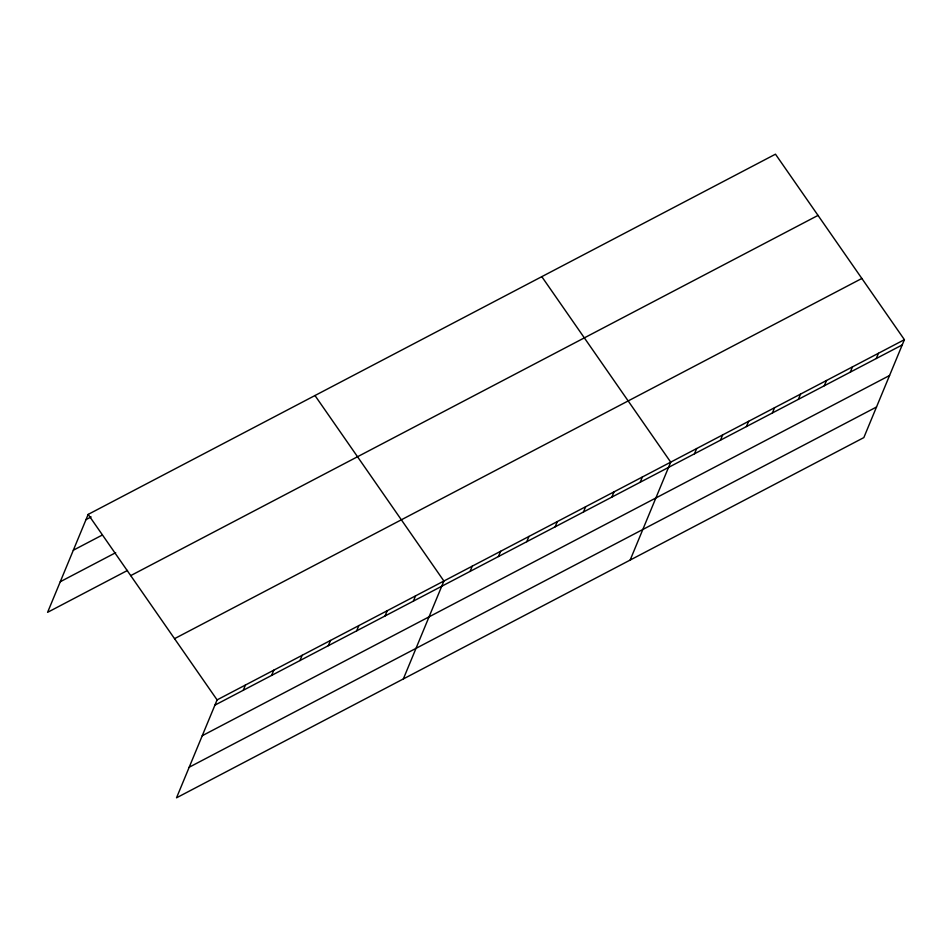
<?xml version="1.0" encoding="UTF-8"?>
<svg xmlns="http://www.w3.org/2000/svg" width="952" height="952" viewBox="0 0 952 952"><rect width="100%" height="100%" fill="white"/><g stroke="black" fill="none" stroke-linecap="round" stroke-linejoin="round"><path stroke-width="1.43" d="M904.4 339.674L217.092 699.887L176.525 797.812L863.833 437.599L904.4 339.674L775.475 154.188L88.167 514.401L47.6 612.326L127.497 570.45M243.272 690.271L245.438 685.035M271.618 675.408L273.795 670.172M299.975 660.557L302.141 655.309M328.321 645.694L330.499 640.458M356.679 630.831L358.844 625.595M385.024 615.98L387.202 610.732M413.382 601.117L415.548 595.881M403.339 678.943L443.894 581.017L314.981 395.532M470.086 571.402L472.252 566.166M498.432 556.539L500.597 551.303M526.789 541.688L528.955 536.44M555.135 526.825L557.301 521.589M583.493 511.962L585.658 506.726M611.838 497.111L614.004 491.863M640.196 482.248L642.362 477.012M630.153 560.073L670.708 462.148L541.795 276.651M694.508 453.783L696.674 448.547M720.474 440.169L722.639 434.933M746.439 426.567L748.605 421.331M772.405 412.954L774.571 407.718M798.371 399.352L800.537 394.104M824.337 385.738L826.503 380.502M850.303 372.137L852.468 366.889M876.268 358.523L878.434 353.287M85.989 519.637L91.142 516.936M73.328 550.22L101.674 535.369M60.273 581.731L115.68 552.695M130.71 575.615L818.018 215.402M174.537 638.673L861.857 278.46M214.914 705.134L902.234 344.922M202.252 735.717L889.561 375.505M189.198 767.229L876.506 407.016M88.167 514.401L217.092 699.887"/></g></svg>
